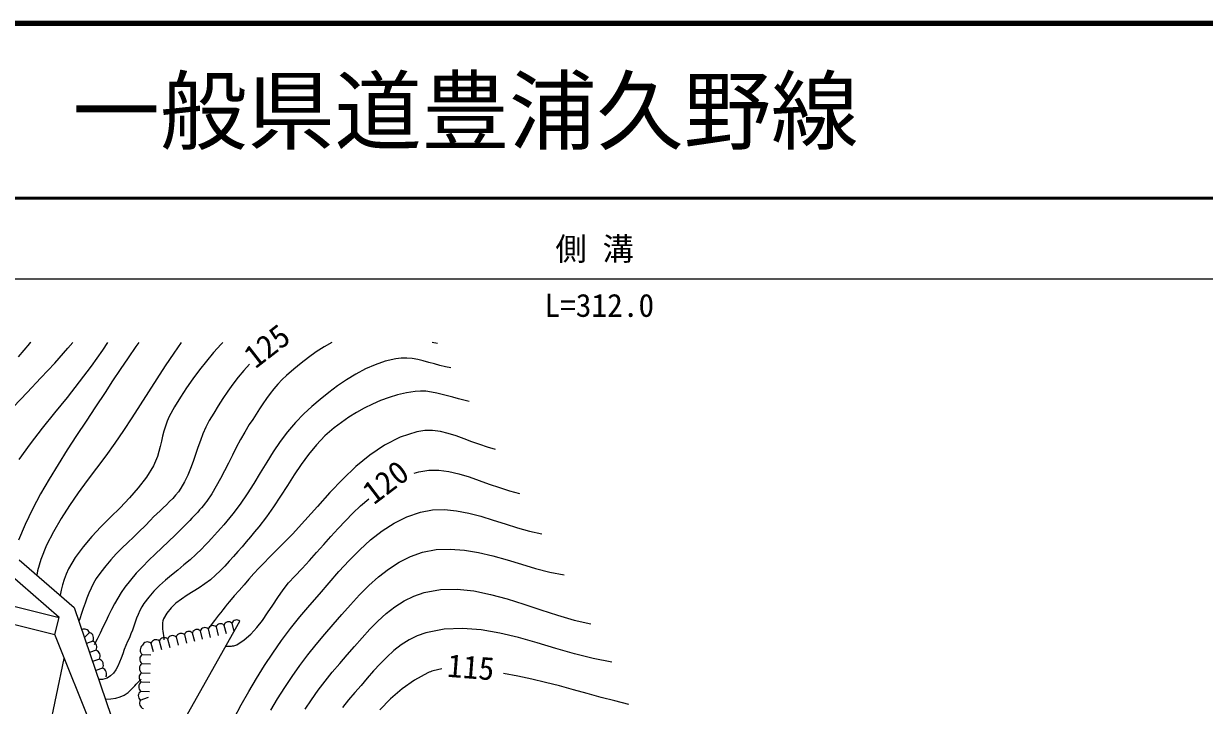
# Model space of a CAD drawing. Units: millimetres, scale not verified. Extents: x 40000 to 680000, y 20000 to 380000.
# Drawn here: x 213929 to 281558, y 340932 to 380000 of the extents above; entities that cross this region are included whole.
import ezdxf
from ezdxf.enums import TextEntityAlignment as Align

# ---------------------------------------------------------------- set-up
doc = ezdxf.new("R2010")
doc.units = ezdxf.units.MM
doc.header["$LTSCALE"] = 1000
for name, color, linetype, lineweight in [('M-BGD', 7, 'Continuous', 25), ('M-STR-HTXT', 7, 'Continuous', 13), ('M-TTL', 2, 'Continuous', 140), ('M-TTL-LINE', 7, 'Continuous', 50)]:
    doc.layers.add(name, color=color, linetype=linetype, lineweight=lineweight)
doc.layers.add('M-TTL-TXT', color=7, linetype='Continuous')
doc.styles.add('ＭＳ ゴシック', font='')
doc.styles.get('ＭＳ ゴシック').set_extended_font_data('MS Gothic')

msp = doc.modelspace()

# ---------------------------------------------------------------- linework, layer by layer
at = {"layer": 'M-BGD'}
for p, q in [((214274, 361660), (213608, 360900)), ((214336, 361734), (214274, 361660)), ((215708, 360546), (216470, 361404)), ((216470, 361404), (216739, 361734)), ((217816, 360365), (218460, 361287)), ((218460, 361287), (218749, 361734)), ((220358, 361496), (219909, 360843)), ((220526, 361734), (220358, 361496)), ((222959, 361734), (222530, 361121)), ((224812, 361152), (224400, 360662)), ((225236, 361631), (224812, 361152)), ((225333, 361734), (225236, 361631)), ((230691, 361184), (230248, 360866)), ((231146, 361480), (230691, 361184)), ((231587, 361734), (231146, 361480)), ((237642, 361661), (237325, 361734)), ((214922, 359706), (215708, 360546)), ((219909, 360843), (219467, 360187)), ((222530, 361121), (222039, 360388)), ((224400, 360662), (224002, 360161)), ((226861, 360491), (226535, 360118)), ((229818, 360533), (229400, 360190)), ((230248, 360866), (229818, 360533)), ((234645, 360654), (234066, 360456)), ((235239, 360798), (234645, 360654)), ((235555, 360836), (235239, 360798)), ((235871, 360837), (235555, 360836)), ((236187, 360805), (235871, 360837)), ((236503, 360749), (236187, 360805)), ((236820, 360674), (236503, 360749)), ((237137, 360589), (236820, 360674)), ((237454, 360498), (237137, 360589)), ((237770, 360411), (237454, 360498)), ((217137, 359464), (217816, 360365)), ((219467, 360187), (219029, 359528)), ((222039, 360388), (221559, 359647)), ((224002, 360161), (223620, 359649)), ((226535, 360118), (226220, 359733)), ((228995, 359841), (228737, 359600)), ((229400, 360190), (228995, 359841)), ((232955, 359921), (232422, 359596)), ((233503, 360210), (232955, 359921)), ((234066, 360456), (233503, 360210)), ((238087, 360332), (237770, 360411)), ((238404, 360269), (238087, 360332)), ((214129, 358871), (214922, 359706)), ((216436, 358577), (217137, 359464)), ((219029, 359528), (218595, 358866)), ((221559, 359647), (221083, 358902)), ((223254, 359125), (222907, 358590)), ((223620, 359649), (223254, 359125)), ((225918, 359338), (225628, 358934)), ((226220, 359733), (225918, 359338)), ((228494, 359344), (228264, 359076)), ((228737, 359600), (228494, 359344)), ((231905, 359241), (231403, 358862)), ((232422, 359596), (231905, 359241)), ((213345, 358031), (214129, 358871)), ((215726, 357696), (216436, 358577)), ((218595, 358866), (218054, 358046)), ((221083, 358902), (220609, 358156)), ((222907, 358590), (222580, 358043)), ((225347, 358522), (225078, 358104)), ((225628, 358934), (225347, 358522)), ((227835, 358510), (227632, 358216)), ((228045, 358797), (227835, 358510)), ((228264, 359076), (228045, 358797)), ((230916, 358465), (230444, 358055)), ((231403, 358862), (230916, 358465)), ((234862, 358581), (234378, 358404)), ((235352, 358728), (234862, 358581)), ((235850, 358842), (235352, 358728)), ((236352, 358921), (235850, 358842)), ((236664, 358941), (236352, 358921)), ((236975, 358929), (236664, 358941)), ((237285, 358890), (236975, 358929)), ((237595, 358831), (237285, 358890)), ((237904, 358756), (237595, 358831)), ((238213, 358672), (237904, 358756)), ((238522, 358585), (238213, 358672)), ((238831, 358499), (238522, 358585)), ((239140, 358420), (238831, 358499)), ((218054, 358046), (217509, 357226)), ((220609, 358156), (220132, 357413)), ((222580, 358043), (222275, 357485)), ((225078, 358104), (224817, 357680)), ((227435, 357918), (227242, 357618)), ((227632, 358216), (227435, 357918)), ((230444, 358055), (229986, 357640)), ((233441, 357970), (232989, 357717)), ((233904, 358200), (233441, 357970)), ((234378, 358404), (233904, 358200)), ((239450, 358355), (239140, 358420)), ((215018, 356813), (215726, 357696)), ((217509, 357226), (216964, 356404)), ((220132, 357413), (219648, 356676)), ((222151, 357216), (222050, 356936)), ((222275, 357485), (222151, 357216)), ((224566, 357253), (224371, 356882)), ((224817, 357680), (224566, 357253)), ((227050, 357318), (226857, 357020)), ((227242, 357618), (227050, 357318)), ((229493, 357141), (229042, 356607)), ((229986, 357640), (229493, 357141)), ((232129, 357151), (231722, 356843)), ((232551, 357443), (232129, 357151)), ((232989, 357717), (232551, 357443)), ((214328, 355922), (215018, 356813)), ((219648, 356676), (219148, 355953)), ((221965, 356650), (221892, 356359)), ((222050, 356936), (221965, 356650)), ((224201, 356497), (224051, 356104)), ((224371, 356882), (224201, 356497)), ((226593, 356595), (226346, 356159)), ((226857, 357020), (226593, 356595)), ((229042, 356607), (228623, 356045)), ((231722, 356843), (231189, 356374)), ((236455, 356617), (235494, 356299)), ((236904, 356686), (236455, 356617)), ((237353, 356684), (236904, 356686)), ((237803, 356622), (237353, 356684)), ((238253, 356514), (237803, 356622)), ((238703, 356373), (238253, 356514)), ((213666, 355014), (214328, 355922)), ((216964, 356404), (216425, 355578)), ((219148, 355953), (218629, 355239)), ((221755, 355772), (221681, 355482)), ((221824, 356065), (221755, 355772)), ((221892, 356359), (221824, 356065)), ((224051, 356104), (223911, 355704)), ((226346, 356159), (226112, 355716)), ((228623, 356045), (228228, 355461)), ((230702, 355861), (230251, 355311)), ((231189, 356374), (230702, 355861)), ((234599, 355846), (233759, 355280)), ((235494, 356299), (234599, 355846)), ((239153, 356210), (238703, 356373)), ((239604, 356040), (239153, 356210)), ((240054, 355873), (239604, 356040)), ((240505, 355723), (240054, 355873)), ((216425, 355578), (215899, 354745)), ((218629, 355239), (218100, 354529)), ((221594, 355197), (221489, 354919)), ((221681, 355482), (221594, 355197)), ((223777, 355303), (223641, 354902)), ((223911, 355704), (223777, 355303)), ((225885, 355268), (225661, 354818)), ((226112, 355716), (225885, 355268)), ((228228, 355461), (227850, 354862)), ((230251, 355311), (229829, 354734)), ((233759, 355280), (232965, 354623)), ((240955, 355603), (240505, 355723)), ((215899, 354745), (215390, 353903)), ((218100, 354529), (217571, 353819)), ((221360, 354652), (220958, 354005)), ((221489, 354919), (221360, 354652)), ((223496, 354506), (223335, 354119)), ((223641, 354902), (223496, 354506)), ((225661, 354818), (225435, 354370)), ((227850, 354862), (227480, 354257)), ((229829, 354734), (229427, 354138)), ((232965, 354623), (232206, 353897)), ((236559, 354312), (237133, 354404)), ((237133, 354404), (237708, 354406)), ((237708, 354406), (238285, 354334)), ((215390, 353903), (214904, 353050)), ((217571, 353819), (217050, 353105)), ((220958, 354005), (220496, 353398)), ((223152, 353743), (222939, 353383)), ((223335, 354119), (223152, 353743)), ((225203, 353925), (224960, 353487)), ((225435, 354370), (225203, 353925)), ((227480, 354257), (227108, 353651)), ((229427, 354138), (229034, 353531)), ((232206, 353897), (231473, 353124)), ((236290, 354238), (236424, 354277)), ((236424, 354277), (236559, 354312)), ((238285, 354334), (238863, 354202)), ((238863, 354202), (239441, 354028)), ((239441, 354028), (240020, 353828)), ((240020, 353828), (240599, 353617)), ((214904, 353050), (214446, 352183)), ((217050, 353105), (216548, 352380)), ((220496, 353398), (219990, 352820)), ((222794, 353177), (222637, 352981)), ((222939, 353383), (222794, 353177)), ((224702, 353059), (224424, 352644)), ((224960, 353487), (224702, 353059)), ((226728, 353053), (226331, 352468)), ((227108, 353651), (226728, 353053)), ((229034, 353531), (228644, 352922)), ((231473, 353124), (230756, 352327)), ((240599, 353617), (241178, 353411)), ((241178, 353411), (241756, 353227)), ((241756, 353227), (242334, 353079)), ((216548, 352380), (216074, 351642)), ((219990, 352820), (219455, 352262)), ((222114, 352434), (221929, 352259)), ((222294, 352611), (222114, 352434)), ((222470, 352793), (222294, 352611)), ((222637, 352981), (222470, 352793)), ((224224, 352383), (224118, 352257)), ((224326, 352512), (224224, 352383)), ((224424, 352644), (224326, 352512)), ((226331, 352468), (225908, 351905)), ((228644, 352922), (228246, 352319)), ((232787, 351951), (233231, 352371)), ((233231, 352371), (233693, 352773)), ((214446, 352183), (214022, 351300)), ((218906, 351713), (218360, 351164)), ((219455, 352262), (218906, 351713)), ((221377, 351733), (221201, 351552)), ((221559, 351911), (221377, 351733)), ((221744, 352085), (221559, 351911)), ((221929, 352259), (221744, 352085)), ((223672, 351773), (223557, 351654)), ((223785, 351893), (223672, 351773)), ((223898, 352013), (223785, 351893)), ((224010, 352134), (223898, 352013)), ((224118, 352257), (224010, 352134)), ((225740, 351696), (225569, 351490)), ((225908, 351905), (225740, 351696)), ((227832, 351730), (227394, 351165)), ((228246, 352319), (227832, 351730)), ((230756, 352327), (230044, 351527)), ((232357, 351514), (232787, 351951)), ((235154, 351379), (235886, 351742)), ((235886, 351742), (236663, 352009)), ((236663, 352009), (237347, 352132)), ((237347, 352132), (238035, 352152)), ((238035, 352152), (238726, 352085)), ((238726, 352085), (239421, 351951)), ((239421, 351951), (240117, 351768)), ((240117, 351768), (240814, 351554)), ((214022, 351300), (213638, 350398)), ((216074, 351642), (215638, 350886)), ((218360, 351164), (217831, 350602)), ((220883, 351223), (220556, 350900)), ((221201, 351552), (220883, 351223)), ((222972, 351042), (222603, 350678)), ((223331, 351415), (222972, 351042)), ((223444, 351535), (223331, 351415)), ((223557, 351654), (223444, 351535)), ((225220, 351083), (225043, 350883)), ((225396, 351286), (225220, 351083)), ((225569, 351490), (225396, 351286)), ((227394, 351165), (227157, 350878)), ((230044, 351527), (229328, 350747)), ((231527, 350610), (231938, 351066)), ((231938, 351066), (232357, 351514)), ((234462, 350934), (235154, 351379)), ((240814, 351554), (241512, 351328)), ((241512, 351328), (242210, 351108)), ((242210, 351108), (242907, 350913)), ((215638, 350886), (215248, 350106)), ((217831, 350602), (217335, 350020)), ((220224, 350581), (219892, 350262)), ((220556, 350900), (220224, 350581)), ((222603, 350678), (222228, 350319)), ((224681, 350487), (224498, 350291)), ((224863, 350684), (224681, 350487)), ((225043, 350883), (224863, 350684)), ((226920, 350592), (226681, 350308)), ((227157, 350878), (226920, 350592)), ((229328, 350747), (228597, 350009)), ((231119, 350150), (231527, 350610)), ((233177, 349850), (233804, 350419)), ((233804, 350419), (234462, 350934)), ((242907, 350913), (243602, 350761)), ((215248, 350106), (214915, 349298)), ((217335, 350020), (216887, 349405)), ((219562, 349941), (219239, 349614)), ((219892, 350262), (219562, 349941)), ((221849, 349963), (221471, 349607)), ((222228, 350319), (221849, 349963)), ((224128, 349904), (223802, 349585)), ((224314, 350097), (224128, 349904)), ((224498, 350291), (224314, 350097)), ((226197, 349743), (225951, 349465)), ((226440, 350024), (226197, 349743)), ((226681, 350308), (226440, 350024)), ((228292, 349712), (227993, 349411)), ((228597, 350009), (228292, 349712)), ((230302, 349232), (230712, 349689)), ((230712, 349689), (231119, 350150)), ((232574, 349240), (233177, 349850)), ((236085, 349464), (236767, 349705)), ((236767, 349705), (237563, 349858)), ((237563, 349858), (238366, 349893)), ((238366, 349893), (239174, 349830)), ((239174, 349830), (239986, 349691)), ((239986, 349691), (240802, 349495)), ((213680, 349281), (216828, 346538)), ((214812, 348976), (214733, 348647)), ((214915, 349298), (214812, 348976)), ((216887, 349405), (216503, 348748)), ((218927, 349280), (218629, 348934)), ((219239, 349614), (218927, 349280)), ((221098, 349247), (220734, 348879)), ((221471, 349607), (221098, 349247)), ((223110, 348982), (222756, 348690)), ((223461, 349279), (223110, 348982)), ((223802, 349585), (223461, 349279)), ((225701, 349190), (225447, 348919)), ((225951, 349465), (225701, 349190)), ((227698, 349105), (227407, 348795)), ((227993, 349411), (227698, 349105)), ((229885, 348781), (230302, 349232)), ((231992, 348604), (232574, 349240)), ((234831, 348747), (235440, 349141)), ((235440, 349141), (236085, 349464)), ((240802, 349495), (241619, 349265)), ((241619, 349265), (242437, 349021)), ((242437, 349021), (243255, 348783)), ((214478, 347259), (212988, 348557)), ((214733, 348647), (214690, 348401)), ((216369, 348455), (216257, 348154)), ((216503, 348748), (216369, 348455)), ((218350, 348575), (218092, 348198)), ((218629, 348934), (218350, 348575)), ((220382, 348501), (220046, 348110)), ((220734, 348879), (220382, 348501)), ((222401, 348397), (222053, 348099)), ((222756, 348690), (222401, 348397)), ((224925, 348391), (224631, 348133)), ((225189, 348652), (224925, 348391)), ((225447, 348919), (225189, 348652)), ((227119, 348481), (226835, 348164)), ((227407, 348795), (227119, 348481)), ((229110, 347959), (229457, 348341)), ((229457, 348341), (229885, 348781)), ((231425, 347954), (231992, 348604)), ((233699, 347795), (234252, 348294)), ((234252, 348294), (234831, 348747)), ((243255, 348783), (244072, 348574)), ((244072, 348574), (244885, 348413)), ((216164, 347846), (216085, 347532)), ((216257, 348154), (216164, 347846)), ((217795, 347654), (217668, 347370)), ((217935, 347930), (217795, 347654)), ((218092, 348198), (217935, 347930)), ((219730, 347701), (219518, 347393)), ((220046, 348110), (219730, 347701)), ((221715, 347793), (221394, 347472)), ((222053, 348099), (221715, 347793)), ((223975, 347675), (223632, 347460)), ((224311, 347897), (223975, 347675)), ((224631, 348133), (224311, 347897)), ((226554, 347845), (226275, 347524)), ((226835, 348164), (226554, 347845)), ((228790, 347546), (229110, 347959)), ((230869, 347306), (231425, 347954)), ((233167, 347260), (233699, 347795)), ((215968, 345961), (214478, 347259)), ((216085, 347532), (216022, 347240)), ((217553, 347080), (217446, 346787)), ((217668, 347370), (217553, 347080)), ((219321, 347077), (219136, 346752)), ((219518, 347393), (219321, 347077)), ((221093, 347134), (220818, 346773)), ((221394, 347472), (221093, 347134)), ((222963, 347020), (222655, 346781)), ((223292, 347244), (222963, 347020)), ((223632, 347460), (223292, 347244)), ((225997, 347202), (225721, 346878)), ((226275, 347524), (225997, 347202)), ((228198, 346671), (228490, 347113)), ((228490, 347113), (228790, 347546)), ((230318, 346673), (230869, 347306)), ((232654, 346701), (233167, 347260)), ((235721, 346924), (236279, 347200)), ((236279, 347200), (236871, 347401)), ((236871, 347401), (237814, 347567)), ((237814, 347567), (238762, 347587)), ((238762, 347587), (239714, 347489)), ((239714, 347489), (240669, 347296)), ((240669, 347296), (241627, 347036)), ((241627, 347036), (242586, 346733)), ((212596, 346800), (215968, 345961)), ((216828, 346538), (220476, 335821)), ((217343, 346490), (217243, 346193)), ((217446, 346787), (217343, 346490)), ((218962, 346421), (218794, 346086)), ((219136, 346752), (218962, 346421)), ((220581, 346364), (220483, 346148)), ((220691, 346573), (220581, 346364)), ((220818, 346773), (220691, 346573)), ((222377, 346518), (222139, 346224)), ((222655, 346781), (222377, 346518)), ((225344, 346416), (225221, 346260)), ((225468, 346572), (225344, 346416)), ((225594, 346726), (225468, 346572)), ((225721, 346878), (225594, 346726)), ((227907, 346229), (228198, 346671)), ((229757, 346016), (230318, 346673)), ((232154, 346132), (232654, 346701)), ((234693, 346194), (235194, 346585)), ((235194, 346585), (235721, 346924)), ((242586, 346733), (243546, 346412)), ((243546, 346412), (244506, 346100)), ((212379, 345824), (215712, 344994)), ((215712, 344994), (215968, 345961)), ((217142, 345896), (217093, 345759)), ((217243, 346193), (217142, 345896)), ((218631, 345747), (218469, 345408)), ((218794, 346086), (218631, 345747)), ((220314, 345702), (220236, 345475)), ((220396, 345927), (220314, 345702)), ((220483, 346148), (220396, 345927)), ((221886, 345666), (221878, 345548)), ((221909, 345781), (221886, 345666)), ((221950, 345892), (221909, 345781)), ((222139, 346224), (221950, 345892)), ((223321, 340425), (226312, 345757)), ((224736, 345630), (224615, 345472)), ((224857, 345788), (224736, 345630)), ((224978, 345945), (224857, 345788)), ((225099, 346103), (224978, 345945)), ((225221, 346260), (225099, 346103)), ((225859, 345647), (225977, 345161)), ((227290, 345392), (227608, 345799)), ((227608, 345799), (227907, 346229)), ((229217, 345339), (229757, 346016)), ((231664, 345562), (232154, 346132)), ((233757, 345295), (234216, 345760)), ((234216, 345760), (234693, 346194)), ((244506, 346100), (245464, 345823)), ((245464, 345823), (246421, 345605)), ((219493, 335606), (215712, 344994)), ((217710, 345113), (217409, 344830)), ((218307, 345070), (218141, 344733)), ((218469, 345408), (218307, 345070)), ((220075, 345024), (219986, 344802)), ((220157, 345249), (220075, 345024)), ((220236, 345475), (220157, 345249)), ((221878, 345548), (221881, 345427)), ((221881, 345427), (221892, 345305)), ((221892, 345305), (221908, 345181)), ((221908, 345181), (221927, 345058)), ((221927, 345058), (221944, 344934)), ((221944, 344934), (221957, 344811)), ((223139, 344987), (223262, 344502)), ((223592, 345097), (223710, 344611)), ((224046, 345207), (224164, 344721)), ((224615, 345472), (224492, 345316)), ((224499, 345317), (224617, 344831)), ((224952, 345427), (225070, 344941)), ((225405, 345537), (225523, 345051)), ((226566, 344684), (226946, 345016)), ((226946, 345016), (227290, 345392)), ((228699, 344644), (229217, 345339)), ((230683, 344427), (231179, 345006)), ((231179, 345006), (231664, 345562)), ((233314, 344809), (233757, 345295)), ((236477, 344922), (236008, 344686)), ((236975, 345097), (236477, 344922)), ((238020, 345298), (236975, 345097)), ((239073, 345344), (238020, 345298)), ((240133, 345261), (239073, 345344)), ((241199, 345077), (240133, 345261)), ((242269, 344821), (241199, 345077)), ((217896, 344603), (217532, 344470)), ((218141, 344733), (217969, 344401)), ((219787, 344363), (219696, 344128)), ((219887, 344586), (219787, 344363)), ((219986, 344802), (219887, 344586)), ((221218, 344501), (221341, 344016)), ((221699, 344623), (221821, 344138)), ((221957, 344811), (221963, 344690)), ((222179, 344744), (222301, 344259)), ((222659, 344866), (222782, 344381)), ((225505, 344318), (225569, 344325)), ((225569, 344325), (225634, 344329)), ((225634, 344329), (225700, 344330)), ((225700, 344330), (225766, 344332)), ((225766, 344332), (225832, 344334)), ((225832, 344334), (225897, 344339)), ((225897, 344339), (225961, 344347)), ((225961, 344347), (226023, 344360)), ((226023, 344360), (226083, 344379)), ((226083, 344379), (226141, 344406)), ((226141, 344406), (226566, 344684)), ((228201, 343933), (228699, 344644)), ((230207, 343831), (230683, 344427)), ((232459, 343820), (232883, 344314)), ((232883, 344314), (233314, 344809)), ((235563, 344399), (235141, 344069)), ((236008, 344686), (235563, 344399)), ((243341, 344518), (242269, 344821)), ((244415, 344197), (243341, 344518)), ((216234, 343610), (214747, 336551)), ((218082, 344092), (217707, 343956)), ((218268, 343582), (217882, 343442)), ((219523, 343647), (219430, 343410)), ((219610, 343888), (219523, 343647)), ((219696, 344128), (219610, 343888)), ((220717, 343853), (221217, 343834)), ((227723, 343209), (228201, 343933)), ((229748, 343220), (230207, 343831)), ((232040, 343337), (232459, 343820)), ((234737, 343704), (234350, 343314)), ((235141, 344069), (234737, 343704)), ((245488, 343886), (244415, 344197)), ((246559, 343611), (245488, 343886)), ((247626, 343400), (246559, 343611)), ((218453, 343072), (218057, 342927)), ((219208, 342975), (219068, 342786)), ((219327, 343184), (219208, 342975)), ((219430, 343410), (219327, 343184)), ((220697, 343328), (221196, 343308)), ((227264, 342471), (227723, 343209)), ((229308, 342596), (229748, 343220)), ((231611, 342837), (232040, 343337)), ((233976, 342907), (233611, 342492)), ((234350, 343314), (233976, 342907)), ((237311, 342887), (237233, 342858)), ((237391, 342913), (237311, 342887)), ((237471, 342937), (237391, 342913)), ((237552, 342959), (237471, 342937)), ((237633, 342978), (237552, 342959)), ((237715, 342996), (237633, 342978)), ((237797, 343011), (237715, 342996)), ((237880, 343024), (237797, 343011)), ((218445, 342411), (218234, 342408)), ((218707, 342496), (218445, 342411)), ((218903, 342625), (218707, 342496)), ((219068, 342786), (218903, 342625)), ((220382, 342147), (220474, 342245)), ((220474, 342245), (220566, 342342)), ((220566, 342342), (220662, 342436)), ((220655, 342276), (221155, 342256)), ((220676, 342802), (221175, 342782)), ((226822, 341723), (227264, 342471)), ((228885, 341958), (229308, 342596)), ((230799, 341796), (231198, 342323)), ((231198, 342323), (231611, 342837)), ((233611, 342492), (233254, 342077)), ((236314, 342378), (235603, 341878)), ((237079, 342793), (236314, 342378)), ((237156, 342827), (237079, 342793)), ((237233, 342858), (237156, 342827)), ((242230, 342611), (241423, 342751)), ((243031, 342443), (242230, 342611)), ((243829, 342253), (243031, 342443)), ((244624, 342047), (243829, 342253)), ((219692, 341524), (219804, 341595)), ((219804, 341595), (219910, 341675)), ((219910, 341675), (220010, 341761)), ((220010, 341761), (220107, 341853)), ((220107, 341853), (220200, 341949)), ((220200, 341949), (220292, 342047)), ((220292, 342047), (220382, 342147)), ((220634, 341750), (221134, 341730)), ((226397, 340965), (226822, 341723)), ((228479, 341310), (228885, 341958)), ((230417, 341257), (230799, 341796)), ((232900, 341671), (232538, 341249)), ((233254, 342077), (232900, 341671)), ((235603, 341878), (234943, 341305)), ((245417, 341832), (244624, 342047)), ((246210, 341612), (245417, 341832)), ((247003, 341394), (246210, 341612)), ((218658, 341283), (218934, 341310)), ((218934, 341310), (219204, 341352)), ((219204, 341352), (219459, 341419)), ((219459, 341419), (219692, 341524)), ((220613, 341224), (221082, 341397)), ((225989, 340200), (226397, 340965)), ((228090, 340650), (228479, 341310)), ((230049, 340707), (230417, 341257)), ((232538, 341249), (232188, 340816)), ((234943, 341305), (234327, 340670)), ((247797, 341184), (247003, 341394)), ((248594, 340988), (247797, 341184))]:
    msp.add_line(p, q, dxfattribs=at)
for centre, radius, start, end in [((225215, 345333), 278, 47.43421, 160.10415), ((225668, 345443), 278, 47.43421, 160.10415), ((226122, 345553), 278, 47.43584, 160.1036), ((217402, 344970), 338, 25.31982, 115.40868), ((217587, 344779), 354, 330.72482, 69.51545), ((222463, 344629), 305, 50.80524, 157.83517), ((222944, 344751), 305, 50.80459, 157.83741), ((223402, 344893), 278, 47.43584, 160.1036), ((223855, 345003), 278, 47.43421, 160.10415), ((224309, 345113), 278, 47.43421, 160.10415), ((224762, 345223), 278, 47.43584, 160.1036), ((217773, 344269), 354, 330.72487, 69.51453), ((220940, 344108), 337, 127.07765, 228.61188), ((221023, 344265), 305, 50.80587, 157.83555), ((221503, 344386), 305, 50.80524, 157.83517), ((221983, 344508), 305, 50.80587, 157.83555), ((217958, 343758), 354, 330.72487, 69.51453), ((218144, 343248), 354, 330.72487, 69.51453), ((220919, 343582), 337, 127.0779, 228.61057), ((218330, 342738), 354, 330.72482, 69.51545), ((220899, 343056), 337, 127.07765, 228.61188), ((220857, 342004), 337, 127.07716, 228.61262), ((220878, 342530), 337, 127.0794, 228.61014), ((220836, 341478), 337, 127.07891, 228.61088), ((220877, 341053), 313, 147.62046, 253.25427)]:
    msp.add_arc(centre, radius, start, end, dxfattribs=at)
at = {"layer": 'M-STR-HTXT'}
msp.add_line((73883, 365369), (377707, 365369), dxfattribs=at)
at = {"layer": 'M-TTL'}
msp.add_line((680000, 380000), (40000, 380000), dxfattribs=at)
at = {"layer": 'M-TTL-LINE'}
msp.add_line((40000, 370000), (680000, 370000), dxfattribs=at)

# ---------------------------------------------------------------- texts
at = {"layer": 'M-BGD', "style": 'ＭＳ ゴシック'}
for s, rotation, p in [('125', 37.857, (227445, 359872)), ('120', 37.255, (234225, 352073)), ('115', 355.55, (238120, 342179))]:
    msp.add_text(s, height=1320, rotation=rotation, dxfattribs=at).set_placement(p, align=Align.BOTTOM_LEFT)
at = {"layer": 'M-STR-HTXT', "style": 'ＭＳ ゴシック'}
msp.add_text('側 溝', height=1320, dxfattribs=at).set_placement((244384, 367092), align=Align.MIDDLE_LEFT)
msp.add_text('L=312.0', height=1320, dxfattribs=at).set_placement((246901, 362800), align=Align.BOTTOM_CENTER)
at = {"layer": 'M-TTL-TXT', "style": 'ＭＳ ゴシック'}
msp.add_text('一般県道豊浦久野線', height=3666, dxfattribs=at).set_placement((216734, 375000), align=Align.MIDDLE_LEFT)

doc.saveas('drawing.dxf')
